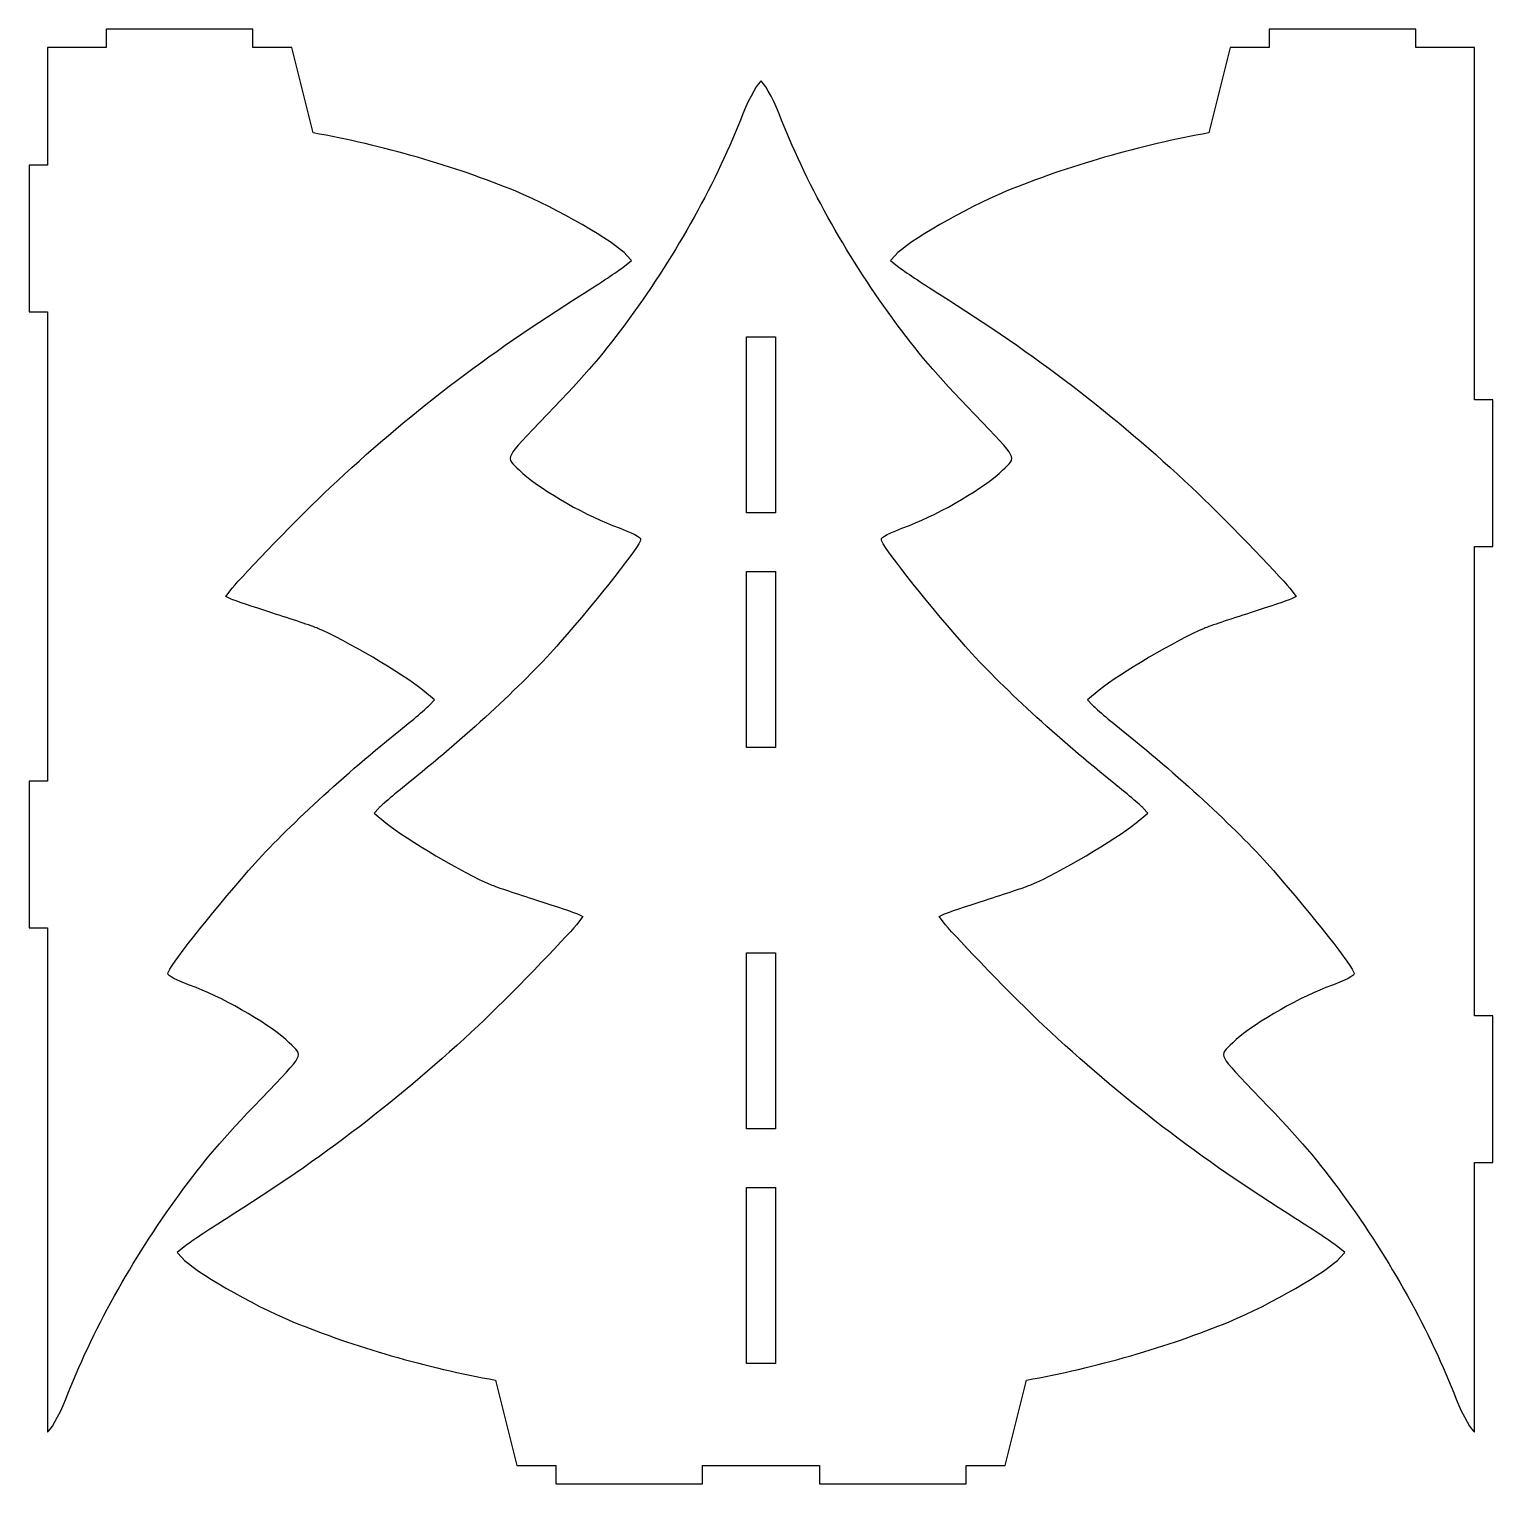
# Model space of a CAD drawing. Extents: x 0.1 to 99.9, y 0.1 to 99.3.
import ezdxf

# ---------------------------------------------------------------- set-up
doc = ezdxf.new("R2010")
doc.units = 0
doc.layers.add('Layer_1', color=7, linetype='CONTINUOUS')

msp = doc.modelspace()

# ---------------------------------------------------------------- linework, layer by layer
at = {"layer": 'Layer_1', "color": 7}
for points in [[(19.496482, 92.222514), (18.039212, 98.032494), (15.683282, 98.032494), (15.383042, 98.032494), (15.383042, 99.285135), (5.383652, 99.285135), (5.383652, 98.032494), (1.383382, 98.032494), (1.383382, 93.662745), (1.383382, 90.029886), (0.132292, 90.029886), (0.132292, 80.032044), (1.383382, 80.032044), (1.383382, 48.030904), (0.132292, 48.030904), (0.132292, 38.033576), (1.383382, 38.033576), (1.383382, 3.655824)], [(98.681213, 3.655824), (98.681213, 22.032486), (99.93229, 22.032486), (99.93229, 32.029815), (98.681213, 32.029815), (98.681213, 64.032505), (99.93229, 64.032505), (99.93229, 74.029825), (98.681213, 74.029825), (98.681213, 93.662745), (98.681213, 98.032494), (94.681454, 98.032494), (94.681454, 99.285135), (84.681553, 99.285135), (84.681553, 98.032494), (84.381301, 98.032494), (82.025383, 98.032494), (80.568624, 92.222514)], [(40.609921, 83.054085), (41.19283, 83.521755), (40.88536, 83.865404)], [(59.179234, 83.865404), (58.871754, 83.521755), (59.454662, 83.054085)], [(13.900962, 60.442024), (13.534572, 60.621864), (13.973822, 61.176875)], [(86.090764, 61.176865), (86.530012, 60.621864), (86.163622, 60.442024)], [(27.455693, 53.236266), (27.764202, 53.582506), (26.960112, 54.234656)], [(73.104474, 54.234656), (72.300392, 53.582495), (72.608902, 53.236266)], [(23.96003, 46.181147), (23.651522, 45.834916), (24.455607, 45.182757)], [(75.609073, 45.182757), (76.413157, 45.834916), (76.104651, 46.181147)], [(37.514759, 38.975386), (37.881144, 38.795552), (37.441893, 38.240549)], [(62.622786, 38.240549), (62.183535, 38.795552), (62.549922, 38.975386)], [(10.805794, 16.363338), (10.222884, 15.895661), (10.530359, 15.55202)], [(89.534321, 15.55202), (89.841796, 15.895661), (89.258884, 16.363338)], [(31.919235, 7.194891), (33.376509, 1.384906), (35.732439, 1.384906), (36.032677, 1.384906), (36.032677, 0.132289), (46.032067, 0.132289), (46.032067, 1.384906), (50.032339, 1.384906), (54.032096, 1.384906), (54.032096, 0.132289), (64.032002, 0.132289), (64.032002, 1.384906), (64.332243, 1.384906), (66.68817, 1.384906), (68.144926, 7.194891)]]:
    msp.add_lwpolyline(points, dxfattribs=at)
for points in [[(49.032291, 78.326794), (51.03229, 78.326794), (51.03229, 66.326794), (49.032291, 66.326794)], [(49.032291, 62.326794), (51.03229, 62.326794), (51.03229, 50.326794), (49.032291, 50.326794)], [(49.032291, 36.326796), (51.03229, 36.326796), (51.03229, 24.326794), (49.032291, 24.326794)], [(49.032291, 20.326797), (51.03229, 20.326797), (51.03229, 8.326805), (49.032291, 8.326805)]]:
    msp.add_lwpolyline(points, close=True, dxfattribs=at)
for points in [[(50.032339, 95.761584), (49.921762, 95.764573), (49.233398, 94.658504), (48.796756, 93.522444)], [(51.267922, 93.522444), (50.831283, 94.658504), (50.142919, 95.764584), (50.032339, 95.761584)], [(48.796756, 93.522444), (47.045538, 88.966163), (44.270638, 83.963265), (41.062861, 79.579625)], [(59.001817, 79.579625), (55.794044, 83.963265), (53.019144, 88.966163), (51.267922, 93.522444)], [(33.311141, 88.238784), (29.20526, 89.941195), (24.118501, 91.407984), (19.496482, 92.222514)], [(80.568624, 92.222514), (75.946602, 91.407984), (70.859334, 89.941195), (66.753442, 88.238784)], [(40.88536, 83.865404), (40.03087, 84.821116), (36.150422, 87.061544), (33.311141, 88.238784)], [(66.753442, 88.238784), (63.914164, 87.061544), (60.033714, 84.821116), (59.179234, 83.865404)], [(37.862292, 81.230424), (39.053412, 81.976554), (40.28959, 82.797045), (40.609921, 83.054085)], [(59.454662, 83.054085), (59.775004, 82.797045), (61.011182, 81.976554), (62.202302, 81.230424)], [(20.654042, 68.048284), (25.859662, 72.946526), (31.342623, 77.146464), (37.862292, 81.230424)], [(62.202302, 81.230424), (68.721963, 77.146464), (74.204932, 72.946526), (79.410553, 68.048284)], [(41.062861, 79.579625), (39.327219, 77.207775), (38.174873, 75.860993), (35.466305, 73.036873)], [(64.598377, 73.036873), (61.889805, 75.860993), (60.737463, 77.207775), (59.001817, 79.579625)], [(35.466305, 73.036873), (32.428671, 69.869652), (32.585709, 70.182842), (33.555309, 69.2216)], [(66.509369, 69.2216), (67.478969, 70.182842), (67.636008, 69.869652), (64.598377, 73.036873)], [(33.555309, 69.2216), (34.689493, 68.097182), (37.762817, 66.282357), (39.912546, 65.467308)], [(60.152136, 65.467308), (62.301865, 66.282357), (65.375188, 68.097182), (66.509369, 69.2216)], [(13.973822, 61.176875), (14.679162, 62.069746), (18.741712, 66.248895), (20.654042, 68.048284)], [(79.410553, 68.048284), (81.322874, 66.248895), (85.385422, 62.069746), (86.090764, 61.176865)], [(39.912546, 65.467308), (41.415678, 64.897398), (41.827232, 64.686179), (41.825605, 64.484939)], [(58.238558, 64.484939), (58.236971, 64.686179), (58.649004, 64.897398), (60.152136, 65.467308)], [(41.825605, 64.484939), (41.822694, 64.137819), (38.962234, 60.494203), (36.32465, 57.477617)], [(63.740029, 57.477617), (61.102448, 60.494203), (58.241458, 64.137819), (58.238558, 64.484939)], [(16.682192, 59.501004), (15.353902, 59.919866), (14.102362, 60.343374), (13.900962, 60.442024)], [(86.163622, 60.442024), (85.962224, 60.343324), (84.710684, 59.919856), (83.382401, 59.500996)], [(19.819982, 58.438014), (19.422642, 58.604104), (18.010472, 59.082156), (16.682192, 59.501004)], [(83.382401, 59.500996), (82.054114, 59.082156), (80.641953, 58.604104), (80.244612, 58.438014)], [(26.960112, 54.234656), (25.563162, 55.368644), (21.647092, 57.674326), (19.819982, 58.438014)], [(80.244612, 58.438014), (78.417503, 57.674326), (74.501424, 55.368644), (73.104474, 54.234656)], [(36.32465, 57.477617), (34.062404, 54.890296), (30.123322, 51.234262), (26.194519, 48.076122)], [(73.869644, 48.076122), (69.940841, 51.234262), (66.002272, 54.890296), (63.740029, 57.477617)], [(25.221202, 51.341294), (26.280802, 52.193036), (27.286193, 53.045684), (27.455693, 53.236266)], [(72.608902, 53.236266), (72.778394, 53.045684), (73.784313, 52.193036), (74.843903, 51.341294)], [(15.091072, 41.939797), (17.353312, 44.527115), (21.292402, 48.183156), (25.221202, 51.341294)], [(74.843903, 51.341294), (78.772712, 48.183156), (82.711283, 44.527115), (84.973524, 41.939797)], [(26.194519, 48.076122), (25.134923, 47.224386), (24.129523, 46.371726), (23.96003, 46.181147)], [(76.104651, 46.181147), (75.935156, 46.371726), (74.929239, 47.224386), (73.869644, 48.076122)], [(24.455607, 45.182757), (25.852553, 44.048772), (29.768632, 41.743087), (31.595739, 40.979399)], [(68.46894, 40.979399), (70.296049, 41.743087), (74.212128, 44.048772), (75.609073, 45.182757)], [(9.590112, 34.932476), (9.593112, 35.279596), (12.453492, 38.923216), (15.091072, 41.939797)], [(84.973524, 41.939797), (87.611102, 38.923216), (90.472092, 35.279596), (90.474994, 34.932476)], [(31.595739, 40.979399), (31.993082, 40.813307), (33.405246, 40.335263), (34.733533, 39.916414)], [(65.331148, 39.916414), (66.659433, 40.335263), (68.071596, 40.813307), (68.46894, 40.979399)], [(34.733533, 39.916414), (36.061816, 39.497557), (37.313358, 39.074036), (37.514759, 38.975386)], [(62.549922, 38.975386), (62.751323, 39.074036), (64.002866, 39.497557), (65.331148, 39.916414)], [(37.441893, 38.240549), (36.736559, 37.347667), (32.674006, 33.16852), (30.761682, 31.369129)], [(69.302999, 31.369129), (67.390673, 33.16852), (63.328123, 37.347667), (62.622786, 38.240549)], [(11.503172, 33.950105), (10.000042, 34.520015), (9.588482, 34.731234), (9.590112, 34.932476)], [(90.474994, 34.932476), (90.477111, 34.731234), (90.064543, 34.520015), (88.561414, 33.950105)], [(17.860412, 30.195808), (16.726222, 31.320234), (13.652902, 33.135056), (11.503172, 33.950105)], [(88.561414, 33.950105), (86.411682, 33.135056), (83.338362, 31.320234), (82.204183, 30.195808)], [(30.761682, 31.369129), (25.556058, 26.470898), (20.073099, 22.270955), (13.55343, 18.187005)], [(86.511247, 18.187005), (79.991581, 22.270955), (74.508623, 26.470898), (69.302999, 31.369129)], [(15.949412, 26.380543), (18.987052, 29.547764), (18.830012, 29.234576), (17.860412, 30.195808)], [(82.204183, 30.195808), (81.234583, 29.234576), (81.077542, 29.547764), (84.115173, 26.380543)], [(10.352862, 19.837794), (12.088502, 22.209651), (13.240852, 23.556433), (15.949412, 26.380543)], [(84.115173, 26.380543), (86.823742, 23.556433), (87.976084, 22.209624), (89.711732, 19.837794)], [(2.618962, 5.894967), (4.370182, 10.45125), (7.145082, 15.454151), (10.352862, 19.837794)], [(89.711732, 19.837794), (92.919503, 15.454151), (95.694403, 10.45125), (97.445622, 5.894967)], [(13.55343, 18.187005), (12.36231, 17.440854), (11.126131, 16.620381), (10.805794, 16.363338)], [(89.258884, 16.363338), (88.938551, 16.620381), (87.70237, 17.440854), (86.511247, 18.187005)], [(10.530359, 15.55202), (11.384848, 14.596292), (15.265296, 12.35588), (18.104574, 11.178643)], [(81.960105, 11.178643), (84.799383, 12.35588), (88.679831, 14.596292), (89.534321, 15.55202)], [(18.104574, 11.178643), (22.210461, 9.476234), (27.29722, 8.009437), (31.919235, 7.194891)], [(68.144926, 7.194891), (72.766943, 8.009437), (77.854218, 9.476234), (81.960105, 11.178643)], [(1.383382, 3.655824), (1.493952, 3.652914), (2.182322, 4.758925), (2.618962, 5.894967)], [(97.445622, 5.894967), (97.882264, 4.758925), (98.570633, 3.652834), (98.681213, 3.655824)]]:
    msp.add_open_spline(points, degree=3, dxfattribs=at)

doc.saveas('drawing.dxf')
